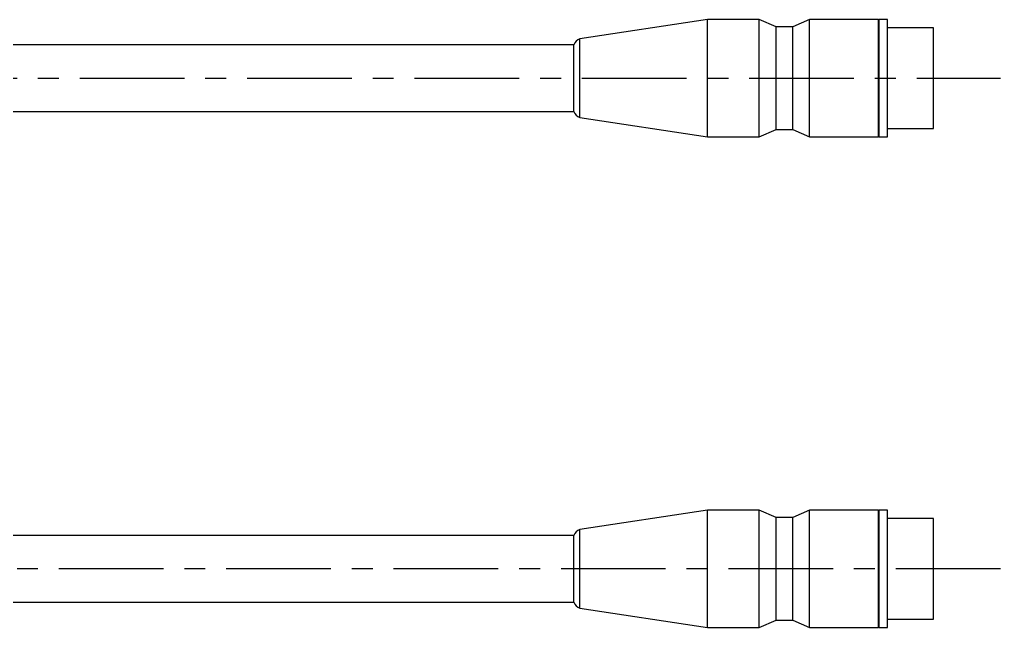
# Model space of a CAD drawing. Extents: x -236 to 417, y 17 to 292.
# Drawn here: x -40.3 to 76.9, y 218.1 to 290.8 of the extents above; entities that cross this region are included whole.
import ezdxf

# ---------------------------------------------------------------- set-up
doc = ezdxf.new("R2010")
doc.units = 0
doc.header["$LTSCALE"] = 10
doc.linetypes.add('CENTER', pattern=[2, 1.25, -0.25, 0.25, -0.25])
doc.layers.add('1', color=7, linetype='CONTINUOUS')

msp = doc.modelspace()

# ---------------------------------------------------------------- linework, layer by layer
at = {"layer": '1', "color": 7, "linetype": 'CONTINUOUS'}
for p, q in [((41.904934, 290.76535), (26.670951, 288.449676)), ((48.097933, 290.76535), (41.904934, 290.76535)), ((41.904934, 276.765352), (41.904934, 290.76535)), ((50.097933, 289.915351), (48.097933, 290.76535)), ((48.097933, 276.765352), (48.097933, 290.76535)), ((54.097933, 290.76535), (52.097933, 289.915351)), ((62.354933, 290.76535), (54.097933, 290.76535)), ((54.097933, 276.765352), (54.097933, 290.76535)), ((62.404933, 290.71535), (62.354933, 290.76535)), ((62.354933, 276.765352), (62.354933, 290.76535)), ((63.404935, 290.76535), (62.404933, 290.76535)), ((62.404933, 276.765352), (62.404933, 290.76535)), ((63.404935, 276.765352), (63.404935, 290.76535)), ((52.097933, 289.915351), (50.097933, 289.915351)), ((50.097933, 277.615351), (50.097933, 289.915351)), ((52.097933, 277.615351), (52.097933, 289.915351)), ((68.904936, 289.765349), (63.404935, 289.765349)), ((68.904936, 277.765353), (68.904936, 289.765349)), ((26.670951, 279.081025), (26.670951, 288.449676)), ((25.947277, 287.765351), (-59.095066, 287.765351)), ((25.947277, 279.765351), (25.947277, 287.765351)), ((-56.595063, 279.765351), (25.947277, 279.765351)), ((26.670951, 279.081025), (41.904934, 276.765352)), ((63.404935, 277.765353), (68.904936, 277.765353)), ((41.904934, 276.765352), (48.097933, 276.765352)), ((48.097933, 276.765352), (50.097933, 277.615351)), ((50.097933, 277.615351), (52.097933, 277.615351)), ((52.097933, 277.615351), (54.097933, 276.765352)), ((54.097933, 276.765352), (62.354933, 276.765352)), ((62.354933, 276.765352), (62.404933, 276.815352)), ((62.404933, 276.765352), (63.404935, 276.765352)), ((41.904934, 232.113956), (26.670951, 229.798282)), ((41.904934, 218.113958), (41.904934, 232.113956)), ((48.097933, 232.113956), (41.904934, 232.113956)), ((48.097933, 218.113958), (48.097933, 232.113956)), ((50.097933, 231.263957), (48.097933, 232.113956)), ((54.097933, 232.113956), (52.097933, 231.263957)), ((54.097933, 218.113958), (54.097933, 232.113956)), ((62.354933, 232.113956), (54.097933, 232.113956)), ((62.354933, 218.113958), (62.354933, 232.113956)), ((62.404933, 232.063956), (62.354933, 232.113956)), ((62.404933, 218.113958), (62.404933, 232.113956)), ((63.404935, 232.113956), (62.404933, 232.113956)), ((63.404935, 218.113958), (63.404935, 232.113956)), ((50.097933, 218.963957), (50.097933, 231.263957)), ((52.097933, 231.263957), (50.097933, 231.263957)), ((52.097933, 218.963957), (52.097933, 231.263957)), ((68.904936, 231.113955), (63.404935, 231.113955)), ((68.904936, 219.113959), (68.904936, 231.113955)), ((26.670951, 220.429631), (26.670951, 229.798282)), ((25.947277, 229.113957), (-56.595063, 229.113957)), ((25.947277, 221.113957), (25.947277, 229.113957)), ((-57.723283, 221.113957), (25.947277, 221.113957)), ((26.670951, 220.429631), (41.904934, 218.113958)), ((41.904934, 218.113958), (48.097933, 218.113958)), ((48.097933, 218.113958), (50.097933, 218.963957)), ((50.097933, 218.963957), (52.097933, 218.963957)), ((52.097933, 218.963957), (54.097933, 218.113958)), ((54.097933, 218.113958), (62.354933, 218.113958)), ((62.354933, 218.113958), (62.404933, 218.163958)), ((62.404933, 218.113958), (63.404935, 218.113958)), ((63.404935, 219.113959), (68.904936, 219.113959))]:
    msp.add_line(p, q, dxfattribs=at)
at = {"layer": '1', "color": 4, "linetype": 'CENTER'}
for p, q in [((-73.095063, 283.765351), (76.904937, 283.765351)), ((76.904937, 225.113957), (-63.095063, 225.113957))]:
    msp.add_line(p, q, dxfattribs=at)
at = {"layer": '1', "color": 7, "linetype": 'CONTINUOUS'}
for centre, start, end in [((26.904935, 287.477434), 103.531698, 163.266744), ((26.904935, 280.053268), 196.733256, 256.468302), ((26.904935, 228.82604), 103.531698, 163.266744), ((26.904935, 221.401874), 196.733256, 256.468302)]:
    msp.add_arc(centre, 1.000002, start, end, dxfattribs=at)

doc.saveas('drawing.dxf')
